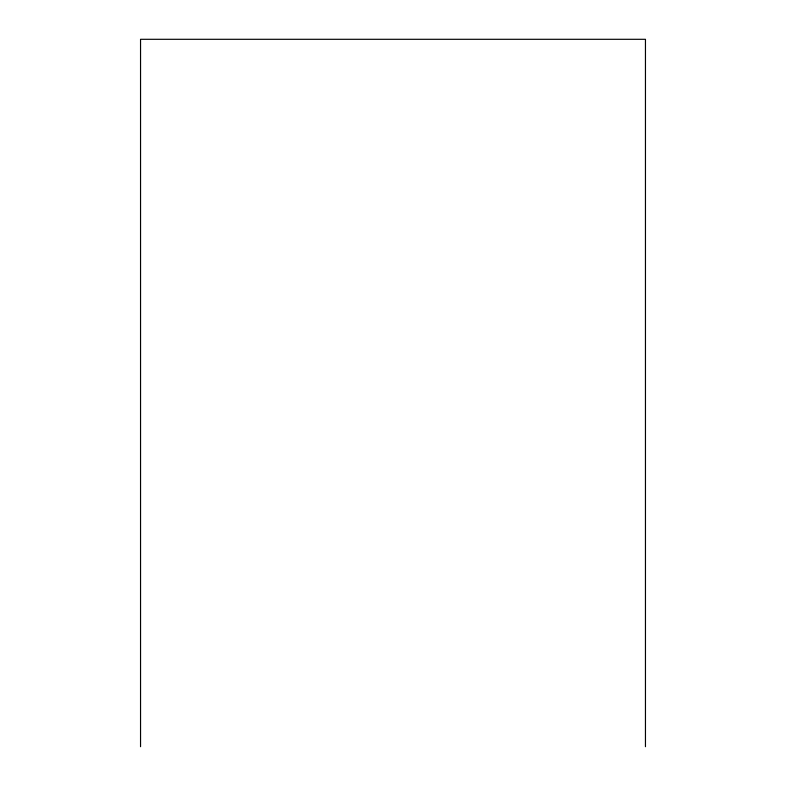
<?xml version="1.0" encoding="UTF-8"?>
<svg xmlns="http://www.w3.org/2000/svg" width="786" height="786" viewBox="0 0 786 786"><rect width="100%" height="100%" fill="white"/><g stroke="black" fill="none" stroke-linecap="round" stroke-linejoin="round"><path stroke-width="1.18" d="M645.453 746.7L645.453 39.3L140.547 39.3L140.547 746.7"/></g></svg>
